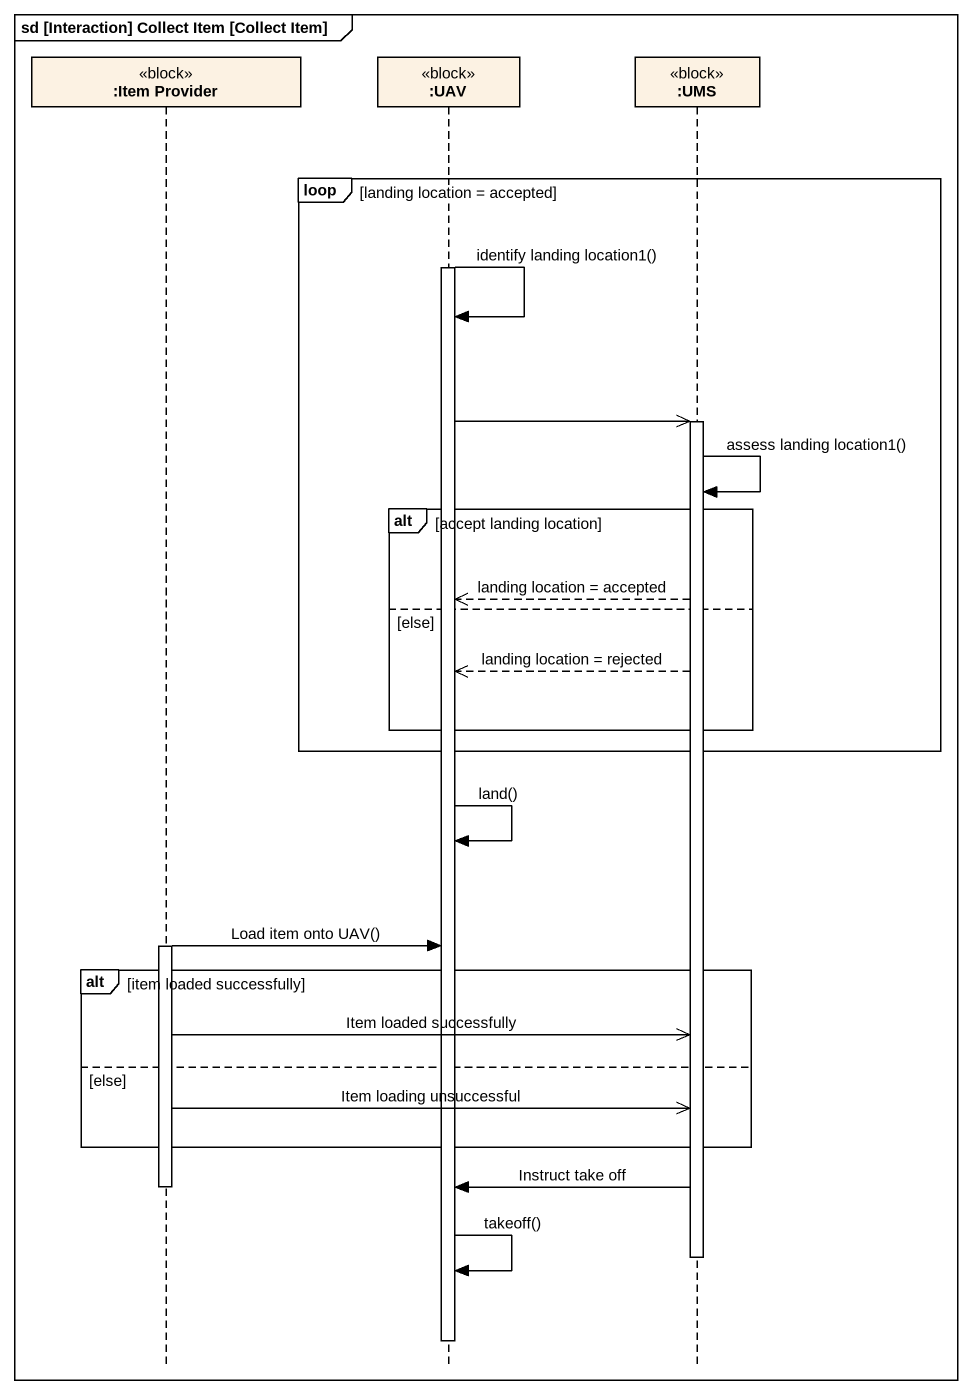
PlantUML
@startuml
mainframe sd [Interaction] Collect Item [Collect Item]
hide footbox
participant ":Item Provider" as Item_Provider <<block>>
participant ":UAV" as UAV <<block>>
participant ":UMS" as UMS <<block>>

loop landing location = accepted
  activate UAV
  UAV -> UAV : identify landing location1()
  UAV ->> UMS
  activate UMS
  UMS -> UMS : assess landing location1()
  alt accept landing location
    UMS -->> UAV : landing location = accepted
  else else
    UMS -->> UAV : landing location = rejected
  end
end
UAV -> UAV : land()
activate Item_Provider
Item_Provider -> UAV : Load item onto UAV()
alt item loaded successfully
  Item_Provider ->> UMS : Item loaded successfully
else else
  Item_Provider ->> UMS : Item loading unsuccessful
end
UMS -> UAV : Instruct take off
deactivate Item_Provider
deactivate UMS
UAV -> UAV : takeoff()
deactivate UAV
@enduml
